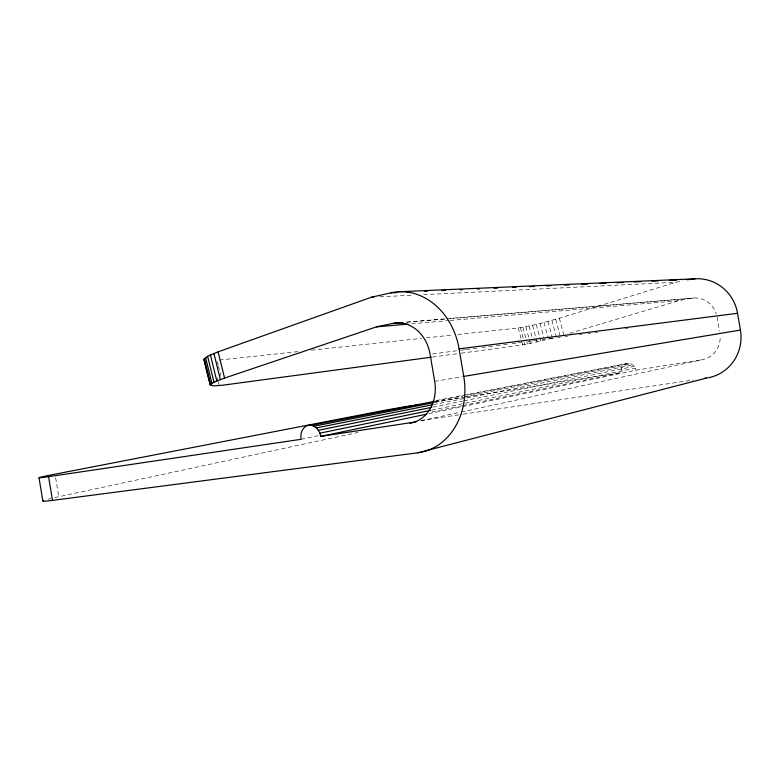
<?xml version="1.0" encoding="UTF-8"?>
<svg xmlns="http://www.w3.org/2000/svg" width="780" height="780" viewBox="0 0 780 780"><rect width="100%" height="100%" fill="white"/><g stroke="black" fill="none" stroke-linecap="round" stroke-linejoin="round"><path stroke-width="0.58" stroke-dasharray="3.9 2.92" d="M457.792 334.474L518.291 327.98L536.299 324.49L559.358 318.211L675.773 282.292L682.832 280.888M569.634 333.274L678.912 300.631L691.06 298.331A22.873 22.191 86.1 0 1 716.313 313.999M552.435 338.237L524.872 344.604L458.971 353.486M420.712 420.859L459.985 412.318M461.185 412.064L701.6 359.834A22.873 22.201 78.6 0 0 720.184 336.541M54.736 497.62A43.28 1.745 -10.3 0 1 58.773 496.733L358.069 432.452M429 413.663L461.116 406.916M462.306 406.663L635.992 370.198L701.6 359.834M301.06 439.306L318.903 435.581M431.954 412.006L461.711 405.795M462.901 405.551L621.163 372.538A8.034 7.498 75.4 0 1 629.167 363.421C632.639 363.87 635.398 366.795 635.992 370.198M431.779 410.114L635.388 368.18M432.812 407.131L462.618 401.105M463.817 400.861L634.316 366.385M433.387 404.615L632.853 364.933M434.363 402.558L462.979 396.942M464.168 396.708L631.098 363.919M436.351 400.52L462.598 395.421M463.788 395.187L627.208 363.46M434.411 401.359L629.167 363.421M434.684 381.342L462.248 376.72M435.289 401.905L465.27 397.166M466.469 396.981L621.163 372.538M421.19 420.44L462.15 414.356M463.359 414.17L693.508 379.977M432.49 357.045L457.762 353.652M432.51 353.925L460.239 350.317M461.438 350.161L465.055 349.694M466.264 349.537L477.116 348.124M481.933 347.5L495.193 345.774M496.402 345.618L502.427 344.838M503.636 344.682L507.253 344.204M512.07 343.58L516.896 342.956M518.096 342.8L522.922 342.176M527.748 341.543L532.565 340.918M533.774 340.762L537.391 340.294M542.207 339.661L544.625 339.349M549.442 338.725L553.059 338.257M557.885 337.623L560.293 337.311M565.12 336.687L567.528 336.375M579.579 334.805L581.997 334.493M588.023 333.713L590.431 333.392M595.257 332.767L597.665 332.456M625.394 328.848L627.803 328.536M219.453 360.048L298.087 351.614M311.395 350.181L421.502 338.374M426.338 337.847L452.956 334.99M411.508 323.817L449.017 320.57M450.226 320.463L678.912 300.631M406.819 322.072L445.585 318.825M446.794 318.718L693.947 297.989M406.458 322.267L445.214 319.01M450.05 318.601L691.06 298.331M379.899 296.81L413.858 295.142M423.56 294.665L675.773 282.292M559.358 318.211L563.823 335.01M555.711 319.312L560.167 336.082M551.908 320.414L556.345 337.165M547.999 321.497L552.142 337.116M544.06 322.549L548.184 338.169M540.13 323.544L543.962 338.052M536.299 324.49L540.716 341.231M532.603 325.338L537.03 342.108M529.123 326.108L532.954 340.655M525.895 326.761L529.435 340.216M529.727 341.338L530.322 343.58M522.98 327.298L526.529 340.782M526.822 341.903L527.417 344.156M520.426 327.707L523.984 341.231M524.277 342.352L524.872 344.604M518.291 327.98L521.849 341.543M522.151 342.673L522.746 344.926M217.318 361.491L218.195 365.04M218.478 366.22L220.798 375.677M217.357 377.666L218.185 381.069M218.468 382.2L219.024 384.462M717.015 316.943L719.452 331.159M55.614 477.731L58.773 496.733M48.214 499.171A43.28 1.745 -10.3 0 1 51.197 498.44"/><path stroke-width="1.17" d="M431.291 357.201L223.119 385.144L213.486 385.934L210.171 384.92L203.911 359.327L207.607 356.216L218.117 351.829L371.416 297.219L390.809 292.841L396.883 292.568M210.171 384.92L213.964 382.18L224.562 378.085L376.418 326.859L393.13 323.388L402.821 322.579M43.134 500.75A43.28 1.745 -10.3 0 0 52.504 500.38L417.846 452.8L706.758 378.007L704.35 378.368M52.504 500.38L48.565 476.668L301.06 439.306A12.743 9.945 78.7 0 1 311.347 425.324C316.534 426.445 319.849 431.418 320.746 436.39L415.954 421.892M320.746 436.39L426.621 414.16M319.858 433.173L430.589 410.358M318.347 430.277L431.623 407.375M316.329 427.898L432.188 404.849M313.94 426.212L433.173 402.792M311.347 425.324L434.411 401.359M417.846 452.8A67.636 56.189 80.5 0 0 463.749 376.409L740.415 330.047L737.539 313.287A41.662 40.453 86.3 0 0 689.881 279.484L686.234 279.649M390.809 292.841A67.636 56.16 82.5 0 1 459.079 348.855L737.539 313.287M376.418 326.859L407.881 324.139M371.416 297.219L373.834 297.102M406.614 292.139L409.042 292.022M424.846 291.32L427.274 291.213M441.87 290.56L445.517 290.394M460.102 289.75L462.53 289.633M477.126 288.99L479.554 288.883M494.14 288.229L497.786 288.064M512.382 287.41L516.029 287.245M529.396 286.65L534.261 286.435M546.419 285.889L551.284 285.675M564.652 285.08L569.517 284.866M581.675 284.32L587.759 284.047M599.917 283.501L605.992 283.228M616.931 282.74L623.015 282.477M633.955 281.98L641.248 281.658M652.187 281.171L658.271 280.898M669.211 280.41L676.504 280.088M398.083 291.788L695.126 278.801M203.911 359.327L210.22 384.306M218.117 351.829L224.562 378.085M213.925 353.389L220.34 379.567M210.405 354.861L216.791 380.942M207.607 356.216L213.964 382.18M205.579 357.415L211.897 383.273M204.341 358.469L210.629 384.189M459.079 348.855L463.749 376.409M39 477.75L42.871 501.033M740.415 330.047A41.662 40.472 78.5 0 1 707.801 377.832M408.32 406.204A29.25 0.487 -9.6 0 0 379.129 411.352L55.019 474.172A43.261 0.946 -10 0 0 48.565 476.668M409.519 406.01A29.25 0.487 -9.6 0 1 411.879 405.619M415.291 405.064A29.25 0.487 -9.6 0 1 417.456 404.723M409.997 423.179A37.108 30.771 80.5 0 0 434.684 381.342L430.092 354.237A37.108 30.752 82.4 0 0 393.13 323.388"/></g></svg>
